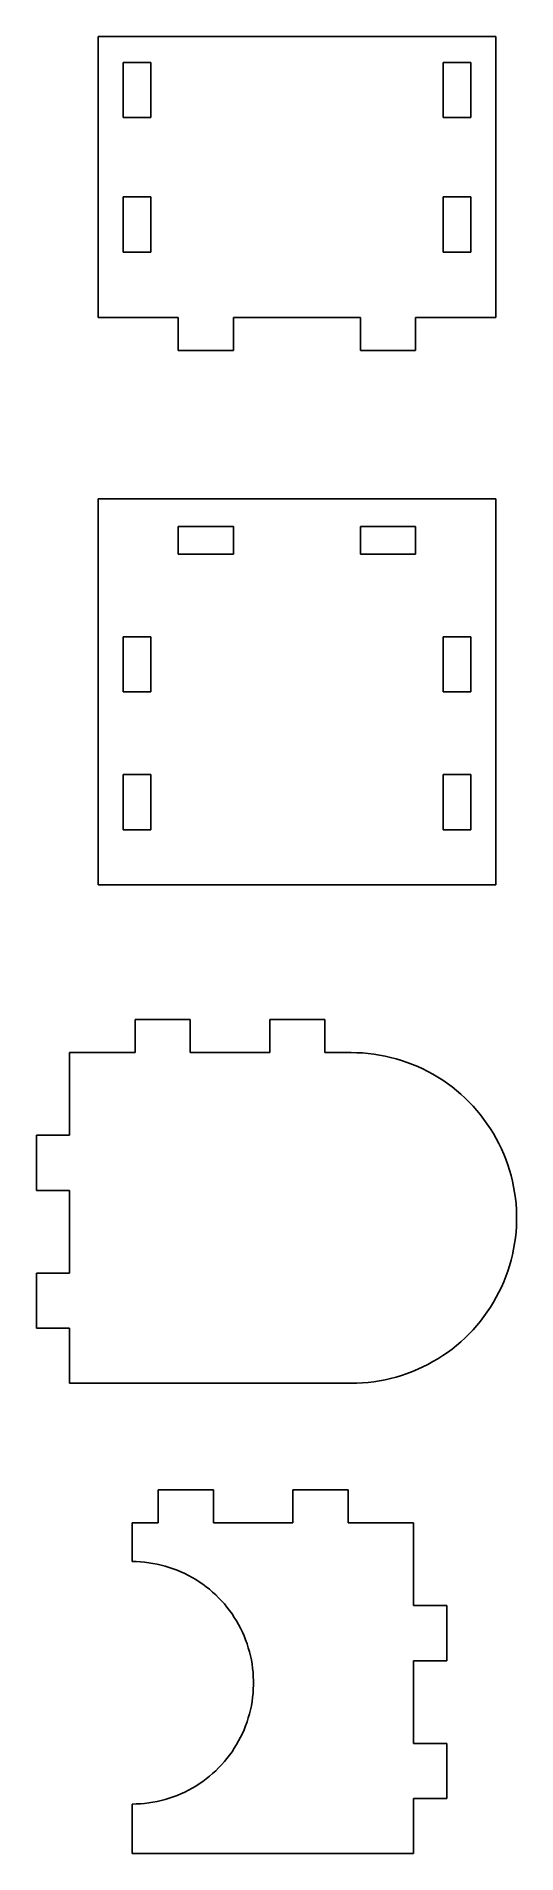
# Model space of a CAD drawing. Header units: millimetres. Extents: x 563 to 650, y -129 to 201.
import ezdxf

# ---------------------------------------------------------------- set-up
doc = ezdxf.new("R2010")
doc.units = ezdxf.units.MM
doc.header["$MEASUREMENT"] = 0
doc.layers.add('motore', color=35, linetype='Continuous', true_color=0x94692a)

msp = doc.modelspace()

# ---------------------------------------------------------------- linework, layer by layer
at = {"layer": 'motore'}
for p, q in [((573.84, 149.65, 611.3), (573.84, 200.65, 611.3)), ((573.84, 200.65, 611.3), (645.84, 200.65, 611.3)), ((645.84, 200.65, 611.3), (645.84, 149.65, 611.3)), ((578.34, 195.93, 611.3), (583.34, 195.93, 611.3)), ((578.34, 185.93, 611.3), (578.34, 195.93, 611.3)), ((583.34, 195.93, 611.3), (583.34, 185.93, 611.3)), ((636.34, 185.93, 611.3), (636.34, 195.93, 611.3)), ((636.34, 195.93, 611.3), (641.34, 195.93, 611.3)), ((641.34, 195.93, 611.3), (641.34, 185.93, 611.3)), ((583.34, 185.93, 611.3), (578.34, 185.93, 611.3)), ((641.34, 185.93, 611.3), (636.34, 185.93, 611.3)), ((578.34, 161.52, 611.3), (578.34, 171.52, 611.3)), ((578.34, 171.52, 611.3), (583.34, 171.52, 611.3)), ((583.34, 171.52, 611.3), (583.34, 161.52, 611.3)), ((636.34, 161.52, 611.3), (636.34, 171.52, 611.3)), ((636.34, 171.52, 611.3), (641.34, 171.52, 611.3)), ((641.34, 171.52, 611.3), (641.34, 161.52, 611.3)), ((583.34, 161.52, 611.3), (578.34, 161.52, 611.3)), ((641.34, 161.52, 611.3), (636.34, 161.52, 611.3)), ((588.34, 149.65, 611.3), (573.84, 149.65, 611.3)), ((588.34, 143.65, 611.3), (588.34, 149.65, 611.3)), ((621.34, 149.65, 611.3), (598.34, 149.65, 611.3)), ((598.34, 149.65, 611.3), (598.34, 143.65, 611.3)), ((621.34, 143.65, 611.3), (621.34, 149.65, 611.3)), ((645.84, 149.65, 611.3), (631.34, 149.65, 611.3)), ((631.34, 149.65, 611.3), (631.34, 143.65, 611.3)), ((598.34, 143.65, 611.3), (588.34, 143.65, 611.3)), ((631.34, 143.65, 611.3), (621.34, 143.65, 611.3)), ((573.84, 116.71, 610.3), (573.84, 46.71, 610.3)), ((645.84, 116.71, 610.3), (573.84, 116.71, 610.3)), ((645.84, 46.71, 610.3), (645.84, 116.71, 610.3)), ((588.34, 111.71, 610.3), (598.34, 111.71, 610.3)), ((588.34, 106.71, 610.3), (588.34, 111.71, 610.3)), ((598.34, 111.71, 610.3), (598.34, 106.71, 610.3)), ((621.34, 111.71, 610.3), (631.34, 111.71, 610.3)), ((621.34, 106.71, 610.3), (621.34, 111.71, 610.3)), ((631.34, 111.71, 610.3), (631.34, 106.71, 610.3)), ((598.34, 106.71, 610.3), (588.34, 106.71, 610.3)), ((631.34, 106.71, 610.3), (621.34, 106.71, 610.3)), ((583.34, 91.71, 610.3), (578.34, 91.71, 610.3)), ((578.34, 81.71, 610.3), (578.34, 91.71, 610.3)), ((583.34, 81.71, 610.3), (583.34, 91.71, 610.3)), ((636.34, 81.71, 610.3), (636.34, 91.71, 610.3)), ((636.34, 91.71, 610.3), (641.34, 91.71, 610.3)), ((641.34, 81.71, 610.3), (641.34, 91.71, 610.3)), ((578.34, 81.71, 610.3), (583.34, 81.71, 610.3)), ((641.34, 81.71, 610.3), (636.34, 81.71, 610.3)), ((578.34, 56.71, 610.3), (578.34, 66.71, 610.3)), ((583.34, 66.71, 610.3), (578.34, 66.71, 610.3)), ((583.34, 56.71, 610.3), (583.34, 66.71, 610.3)), ((636.34, 66.71, 610.3), (641.34, 66.71, 610.3)), ((636.34, 56.71, 610.3), (636.34, 66.71, 610.3)), ((641.34, 56.71, 610.3), (641.34, 66.71, 610.3)), ((578.34, 56.71, 610.3), (583.34, 56.71, 610.3)), ((641.34, 56.71, 610.3), (636.34, 56.71, 610.3)), ((573.84, 46.71, 610.3), (645.84, 46.71, 610.3)), ((580.5, 22.26, 611.3), (580.5, 16.26, 611.3)), ((590.5, 22.26, 611.3), (580.5, 22.26, 611.3)), ((590.5, 22.26, 611.3), (590.5, 16.26, 611.3)), ((604.9, 22.26, 611.3), (604.9, 16.26, 611.3)), ((614.9, 22.26, 611.3), (604.9, 22.26, 611.3)), ((614.9, 22.26, 611.3), (614.9, 16.26, 611.3)), ((568.63, 16.26, 611.3), (580.5, 16.26, 611.3)), ((568.63, 1.26, 611.3), (568.63, 16.26, 611.3)), ((590.5, 16.26, 611.3), (604.9, 16.26, 611.3)), ((614.9, 16.26, 611.3), (619.63, 16.26, 611.3)), ((619.63, 16.26, 611.3), (620.67, 16.24, 611.3)), ((620.67, 16.24, 611.3), (621.7, 16.19, 611.3)), ((621.7, 16.19, 611.3), (622.73, 16.1, 611.3)), ((622.73, 16.1, 611.3), (623.76, 15.97, 611.3)), ((623.76, 15.97, 611.3), (624.78, 15.81, 611.3)), ((624.78, 15.81, 611.3), (625.8, 15.62, 611.3)), ((625.8, 15.62, 611.3), (626.81, 15.39, 611.3)), ((626.81, 15.39, 611.3), (627.81, 15.12, 611.3)), ((627.81, 15.12, 611.3), (628.8, 14.82, 611.3)), ((628.8, 14.82, 611.3), (629.78, 14.49, 611.3)), ((629.78, 14.49, 611.3), (630.75, 14.12, 611.3)), ((630.75, 14.12, 611.3), (631.71, 13.72, 611.3)), ((631.71, 13.72, 611.3), (632.65, 13.29, 611.3)), ((632.65, 13.29, 611.3), (633.57, 12.82, 611.3)), ((633.57, 12.82, 611.3), (634.48, 12.32, 611.3)), ((634.48, 12.32, 611.3), (635.37, 11.8, 611.3)), ((635.37, 11.8, 611.3), (636.24, 11.24, 611.3)), ((636.24, 11.24, 611.3), (637.1, 10.65, 611.3)), ((637.1, 10.65, 611.3), (637.93, 10.03, 611.3)), ((637.93, 10.03, 611.3), (638.74, 9.39, 611.3)), ((638.74, 9.39, 611.3), (639.53, 8.71, 611.3)), ((639.53, 8.71, 611.3), (640.29, 8.01, 611.3)), ((640.29, 8.01, 611.3), (641.03, 7.29, 611.3)), ((641.03, 7.29, 611.3), (641.74, 6.54, 611.3)), ((641.74, 6.54, 611.3), (642.43, 5.76, 611.3)), ((642.43, 5.76, 611.3), (643.09, 4.96, 611.3)), ((643.09, 4.96, 611.3), (643.72, 4.14, 611.3)), ((643.72, 4.14, 611.3), (644.32, 3.3, 611.3)), ((644.32, 3.3, 611.3), (644.89, 2.44, 611.3)), ((562.63, -8.74, 611.3), (562.63, 1.26, 611.3)), ((562.63, 1.26, 611.3), (568.63, 1.26, 611.3)), ((644.89, 2.44, 611.3), (645.44, 1.56, 611.3)), ((645.44, 1.56, 611.3), (645.95, 0.66, 611.3)), ((645.95, 0.66, 611.3), (646.43, -0.26, 611.3)), ((646.43, -0.26, 611.3), (646.88, -1.19, 611.3)), ((646.88, -1.19, 611.3), (647.3, -2.14, 611.3)), ((647.3, -2.14, 611.3), (647.68, -3.1, 611.3)), ((647.68, -3.1, 611.3), (648.03, -4.08, 611.3)), ((648.03, -4.08, 611.3), (648.35, -5.06, 611.3)), ((648.35, -5.06, 611.3), (648.63, -6.06, 611.3)), ((648.63, -6.06, 611.3), (648.88, -7.07, 611.3)), ((568.63, -8.74, 611.3), (562.63, -8.74, 611.3)), ((568.63, -23.74, 611.3), (568.63, -8.74, 611.3)), ((648.88, -7.07, 611.3), (649.09, -8.08, 611.3)), ((649.09, -8.08, 611.3), (649.27, -9.1, 611.3)), ((649.27, -9.1, 611.3), (649.41, -10.13, 611.3)), ((649.41, -10.13, 611.3), (649.52, -11.16, 611.3)), ((649.52, -11.16, 611.3), (649.59, -12.19, 611.3)), ((649.59, -12.19, 611.3), (649.63, -13.22, 611.3)), ((649.52, -16.33, 611.3), (649.41, -17.36, 611.3)), ((649.59, -15.3, 611.3), (649.52, -16.33, 611.3)), ((649.63, -14.26, 611.3), (649.59, -15.3, 611.3)), ((649.63, -13.22, 611.3), (649.63, -14.26, 611.3)), ((649.09, -19.4, 611.3), (648.88, -20.42, 611.3)), ((649.27, -18.38, 611.3), (649.09, -19.4, 611.3)), ((649.41, -17.36, 611.3), (649.27, -18.38, 611.3)), ((648.35, -22.42, 611.3), (648.03, -23.41, 611.3)), ((648.63, -21.42, 611.3), (648.35, -22.42, 611.3)), ((648.88, -20.42, 611.3), (648.63, -21.42, 611.3)), ((562.63, -33.74, 611.3), (562.63, -23.74, 611.3)), ((562.63, -23.74, 611.3), (568.63, -23.74, 611.3)), ((646.88, -26.29, 611.3), (646.43, -27.22, 611.3)), ((647.3, -25.34, 611.3), (646.88, -26.29, 611.3)), ((647.68, -24.38, 611.3), (647.3, -25.34, 611.3)), ((648.03, -23.41, 611.3), (647.68, -24.38, 611.3)), ((645.44, -29.04, 611.3), (644.89, -29.92, 611.3)), ((645.95, -28.14, 611.3), (645.44, -29.04, 611.3)), ((646.43, -27.22, 611.3), (645.95, -28.14, 611.3)), ((643.09, -32.45, 611.3), (642.43, -33.25, 611.3)), ((643.72, -31.63, 611.3), (643.09, -32.45, 611.3)), ((644.32, -30.78, 611.3), (643.72, -31.63, 611.3)), ((644.89, -29.92, 611.3), (644.32, -30.78, 611.3)), ((568.63, -33.74, 611.3), (562.63, -33.74, 611.3)), ((568.63, -43.74, 611.3), (568.63, -33.74, 611.3)), ((639.53, -36.2, 611.3), (638.74, -36.87, 611.3)), ((640.29, -35.5, 611.3), (639.53, -36.2, 611.3)), ((641.03, -34.77, 611.3), (640.29, -35.5, 611.3)), ((641.74, -34.02, 611.3), (641.03, -34.77, 611.3)), ((642.43, -33.25, 611.3), (641.74, -34.02, 611.3)), ((635.37, -39.28, 611.3), (634.48, -39.81, 611.3)), ((636.24, -38.72, 611.3), (635.37, -39.28, 611.3)), ((637.1, -38.13, 611.3), (636.24, -38.72, 611.3)), ((637.93, -37.52, 611.3), (637.1, -38.13, 611.3)), ((638.74, -36.87, 611.3), (637.93, -37.52, 611.3)), ((627.81, -42.61, 611.3), (626.81, -42.87, 611.3)), ((628.8, -42.31, 611.3), (627.81, -42.61, 611.3)), ((629.78, -41.97, 611.3), (628.8, -42.31, 611.3)), ((630.75, -41.6, 611.3), (629.78, -41.97, 611.3)), ((631.71, -41.2, 611.3), (630.75, -41.6, 611.3)), ((632.65, -40.77, 611.3), (631.71, -41.2, 611.3)), ((633.57, -40.31, 611.3), (632.65, -40.77, 611.3)), ((634.48, -39.81, 611.3), (633.57, -40.31, 611.3)), ((619.63, -43.74, 611.3), (568.63, -43.74, 611.3)), ((620.67, -43.72, 611.3), (619.63, -43.74, 611.3)), ((621.7, -43.67, 611.3), (620.67, -43.72, 611.3)), ((622.73, -43.58, 611.3), (621.7, -43.67, 611.3)), ((623.76, -43.46, 611.3), (622.73, -43.58, 611.3)), ((624.78, -43.3, 611.3), (623.76, -43.46, 611.3)), ((625.8, -43.1, 611.3), (624.78, -43.3, 611.3)), ((626.81, -42.87, 611.3), (625.8, -43.1, 611.3)), ((584.69, -63.08, 611.3), (584.69, -69.08, 611.3)), ((594.69, -63.08, 611.3), (584.69, -63.08, 611.3)), ((594.69, -63.08, 611.3), (594.69, -69.08, 611.3)), ((609.1, -63.08, 611.3), (609.1, -69.08, 611.3)), ((619.1, -63.08, 611.3), (609.1, -63.08, 611.3)), ((619.1, -63.08, 611.3), (619.1, -69.08, 611.3)), ((579.96, -76.08, 611.3), (579.96, -69.08, 611.3)), ((584.69, -69.08, 611.3), (579.96, -69.08, 611.3)), ((609.1, -69.08, 611.3), (594.69, -69.08, 611.3)), ((630.96, -69.08, 611.3), (619.1, -69.08, 611.3)), ((630.96, -84.08, 611.3), (630.96, -69.08, 611.3)), ((579.96, -76.08, 611.3), (580.72, -76.1, 611.3)), ((580.72, -76.1, 611.3), (581.48, -76.14, 611.3)), ((581.48, -76.14, 611.3), (582.24, -76.2, 611.3)), ((582.24, -76.2, 611.3), (582.99, -76.29, 611.3)), ((582.99, -76.29, 611.3), (583.74, -76.41, 611.3)), ((583.74, -76.41, 611.3), (584.49, -76.55, 611.3)), ((584.49, -76.55, 611.3), (585.23, -76.72, 611.3)), ((585.23, -76.72, 611.3), (585.96, -76.92, 611.3)), ((585.96, -76.92, 611.3), (586.69, -77.14, 611.3)), ((586.69, -77.14, 611.3), (587.41, -77.38, 611.3)), ((587.41, -77.38, 611.3), (588.12, -77.65, 611.3)), ((588.12, -77.65, 611.3), (588.82, -77.94, 611.3)), ((588.82, -77.94, 611.3), (589.51, -78.26, 611.3)), ((589.51, -78.26, 611.3), (590.18, -78.6, 611.3)), ((590.18, -78.6, 611.3), (590.85, -78.97, 611.3)), ((590.85, -78.97, 611.3), (591.5, -79.36, 611.3)), ((591.5, -79.36, 611.3), (592.14, -79.76, 611.3)), ((592.14, -79.76, 611.3), (592.77, -80.2, 611.3)), ((592.77, -80.2, 611.3), (593.38, -80.65, 611.3)), ((593.38, -80.65, 611.3), (593.97, -81.12, 611.3)), ((593.97, -81.12, 611.3), (594.55, -81.62, 611.3)), ((594.55, -81.62, 611.3), (595.11, -82.13, 611.3)), ((595.11, -82.13, 611.3), (595.65, -82.66, 611.3)), ((595.65, -82.66, 611.3), (596.17, -83.21, 611.3)), ((596.17, -83.21, 611.3), (596.68, -83.78, 611.3)), ((596.68, -83.78, 611.3), (597.16, -84.37, 611.3)), ((597.16, -84.37, 611.3), (597.62, -84.97, 611.3)), ((597.62, -84.97, 611.3), (598.07, -85.59, 611.3)), ((598.07, -85.59, 611.3), (598.49, -86.22, 611.3)), ((636.96, -84.08, 611.3), (630.96, -84.08, 611.3)), ((636.96, -94.08, 611.3), (636.96, -84.08, 611.3)), ((598.49, -86.22, 611.3), (598.89, -86.87, 611.3)), ((598.89, -86.87, 611.3), (599.26, -87.52, 611.3)), ((599.26, -87.52, 611.3), (599.61, -88.2, 611.3)), ((599.61, -88.2, 611.3), (599.94, -88.88, 611.3)), ((599.94, -88.88, 611.3), (600.25, -89.58, 611.3)), ((600.25, -89.58, 611.3), (600.53, -90.28, 611.3)), ((600.53, -90.28, 611.3), (600.79, -91, 611.3)), ((600.79, -91, 611.3), (601.02, -91.72, 611.3)), ((601.02, -91.72, 611.3), (601.23, -92.45, 611.3)), ((601.23, -92.45, 611.3), (601.41, -93.19, 611.3)), ((601.41, -93.19, 611.3), (601.57, -93.93, 611.3)), ((601.57, -93.93, 611.3), (601.7, -94.68, 611.3)), ((601.7, -94.68, 611.3), (601.8, -95.43, 611.3)), ((601.8, -95.43, 611.3), (601.88, -96.19, 611.3)), ((630.96, -94.08, 611.3), (636.96, -94.08, 611.3)), ((630.96, -109.08, 611.3), (630.96, -94.08, 611.3)), ((601.88, -96.19, 611.3), (601.93, -96.94, 611.3)), ((601.93, -96.94, 611.3), (601.96, -97.7, 611.3)), ((601.96, -98.46, 611.3), (601.93, -99.22, 611.3)), ((601.96, -97.7, 611.3), (601.96, -98.46, 611.3)), ((601.7, -101.49, 611.3), (601.57, -102.24, 611.3)), ((601.8, -100.74, 611.3), (601.7, -101.49, 611.3)), ((601.88, -99.98, 611.3), (601.8, -100.74, 611.3)), ((601.93, -99.22, 611.3), (601.88, -99.98, 611.3)), ((600.79, -105.17, 611.3), (600.53, -105.88, 611.3)), ((601.02, -104.45, 611.3), (600.79, -105.17, 611.3)), ((601.23, -103.72, 611.3), (601.02, -104.45, 611.3)), ((601.41, -102.98, 611.3), (601.23, -103.72, 611.3)), ((601.57, -102.24, 611.3), (601.41, -102.98, 611.3)), ((599.26, -108.64, 611.3), (598.89, -109.3, 611.3)), ((599.61, -107.97, 611.3), (599.26, -108.64, 611.3)), ((599.94, -107.29, 611.3), (599.61, -107.97, 611.3)), ((600.25, -106.59, 611.3), (599.94, -107.29, 611.3)), ((600.53, -105.88, 611.3), (600.25, -106.59, 611.3)), ((597.16, -111.8, 611.3), (596.68, -112.39, 611.3)), ((597.62, -111.2, 611.3), (597.16, -111.8, 611.3)), ((598.07, -110.58, 611.3), (597.62, -111.2, 611.3)), ((598.49, -109.95, 611.3), (598.07, -110.58, 611.3)), ((598.89, -109.3, 611.3), (598.49, -109.95, 611.3)), ((636.96, -109.08, 611.3), (630.96, -109.08, 611.3)), ((636.96, -119.08, 611.3), (636.96, -109.08, 611.3)), ((593.97, -115.04, 611.3), (593.38, -115.52, 611.3)), ((594.55, -114.55, 611.3), (593.97, -115.04, 611.3)), ((595.11, -114.04, 611.3), (594.55, -114.55, 611.3)), ((595.65, -113.51, 611.3), (595.11, -114.04, 611.3)), ((596.17, -112.95, 611.3), (595.65, -113.51, 611.3)), ((596.68, -112.39, 611.3), (596.17, -112.95, 611.3)), ((588.12, -118.52, 611.3), (587.41, -118.79, 611.3)), ((588.82, -118.22, 611.3), (588.12, -118.52, 611.3)), ((589.51, -117.9, 611.3), (588.82, -118.22, 611.3)), ((590.18, -117.56, 611.3), (589.51, -117.9, 611.3)), ((590.85, -117.2, 611.3), (590.18, -117.56, 611.3)), ((591.5, -116.81, 611.3), (590.85, -117.2, 611.3)), ((592.14, -116.4, 611.3), (591.5, -116.81, 611.3)), ((592.77, -115.97, 611.3), (592.14, -116.4, 611.3)), ((593.38, -115.52, 611.3), (592.77, -115.97, 611.3)), ((580.72, -120.07, 611.3), (579.96, -120.08, 611.3)), ((579.96, -129.08, 611.3), (579.96, -120.08, 611.3)), ((581.48, -120.03, 611.3), (580.72, -120.07, 611.3)), ((582.24, -119.97, 611.3), (581.48, -120.03, 611.3)), ((582.99, -119.87, 611.3), (582.24, -119.97, 611.3)), ((583.74, -119.76, 611.3), (582.99, -119.87, 611.3)), ((584.49, -119.61, 611.3), (583.74, -119.76, 611.3)), ((585.23, -119.44, 611.3), (584.49, -119.61, 611.3)), ((585.96, -119.25, 611.3), (585.23, -119.44, 611.3)), ((586.69, -119.03, 611.3), (585.96, -119.25, 611.3)), ((587.41, -118.79, 611.3), (586.69, -119.03, 611.3)), ((630.96, -119.08, 611.3), (636.96, -119.08, 611.3)), ((630.96, -129.08, 611.3), (630.96, -119.08, 611.3)), ((579.96, -129.08, 611.3), (630.96, -129.08, 611.3))]:
    msp.add_line(p, q, dxfattribs=at)

doc.saveas('drawing.dxf')
